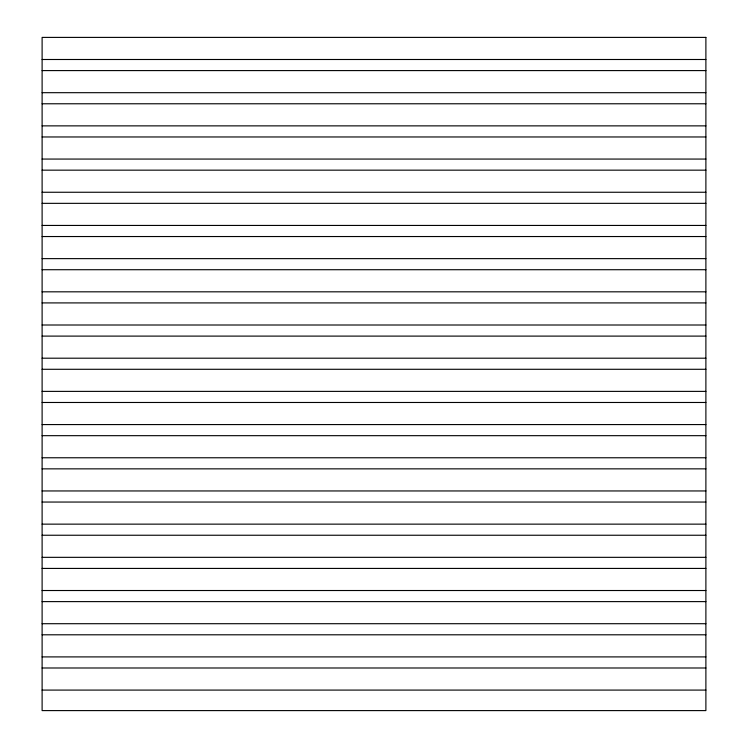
<?xml version="1.0" encoding="UTF-8"?>
<svg xmlns="http://www.w3.org/2000/svg" width="748" height="748" viewBox="0 0 748 748"><rect width="100%" height="100%" fill="white"/><g stroke="black" fill="none" stroke-linecap="round" stroke-linejoin="round"><path stroke-width="1.12" d="M42.112 59.494L705.888 59.494M42.112 70.593L705.888 70.593M42.112 92.687L705.888 92.687M42.112 103.776L705.888 103.776M42.112 125.87L705.888 125.87M42.112 136.968L705.888 136.968M42.112 159.062L705.888 159.062M42.112 170.161L705.888 170.161M42.112 192.255L705.888 192.255M42.112 203.344L705.888 203.344M42.112 225.438L705.888 225.438M42.112 236.536L705.888 236.536M42.112 258.63L705.888 258.63M42.112 269.719L705.888 269.719M42.112 291.823L705.888 291.823M42.112 302.912L705.888 302.912M42.112 325.006L705.888 325.006M42.112 336.104L705.888 336.104M42.112 358.199L705.888 358.199M42.112 369.288L705.888 369.288M42.112 391.382L705.888 391.382M42.112 402.48L705.888 402.48M42.112 424.574L705.888 424.574M42.112 435.673L705.888 435.673M42.112 457.767L705.888 457.767M42.112 468.856L705.888 468.856M42.112 490.95L705.888 490.95M42.112 502.048L705.888 502.048M42.112 524.142L705.888 524.142M42.112 535.241L705.888 535.241M42.112 557.335L705.888 557.335M42.112 568.424L705.888 568.424M42.112 590.518L705.888 590.518M42.112 601.616L705.888 601.616M42.112 623.71L705.888 623.71M42.112 634.8L705.888 634.8M42.112 656.903L705.888 656.903M42.112 667.992L705.888 667.992M42.112 690.086L705.888 690.086M705.888 37.4L42.112 37.4L42.112 710.6L705.888 710.6L705.888 37.4"/></g></svg>
